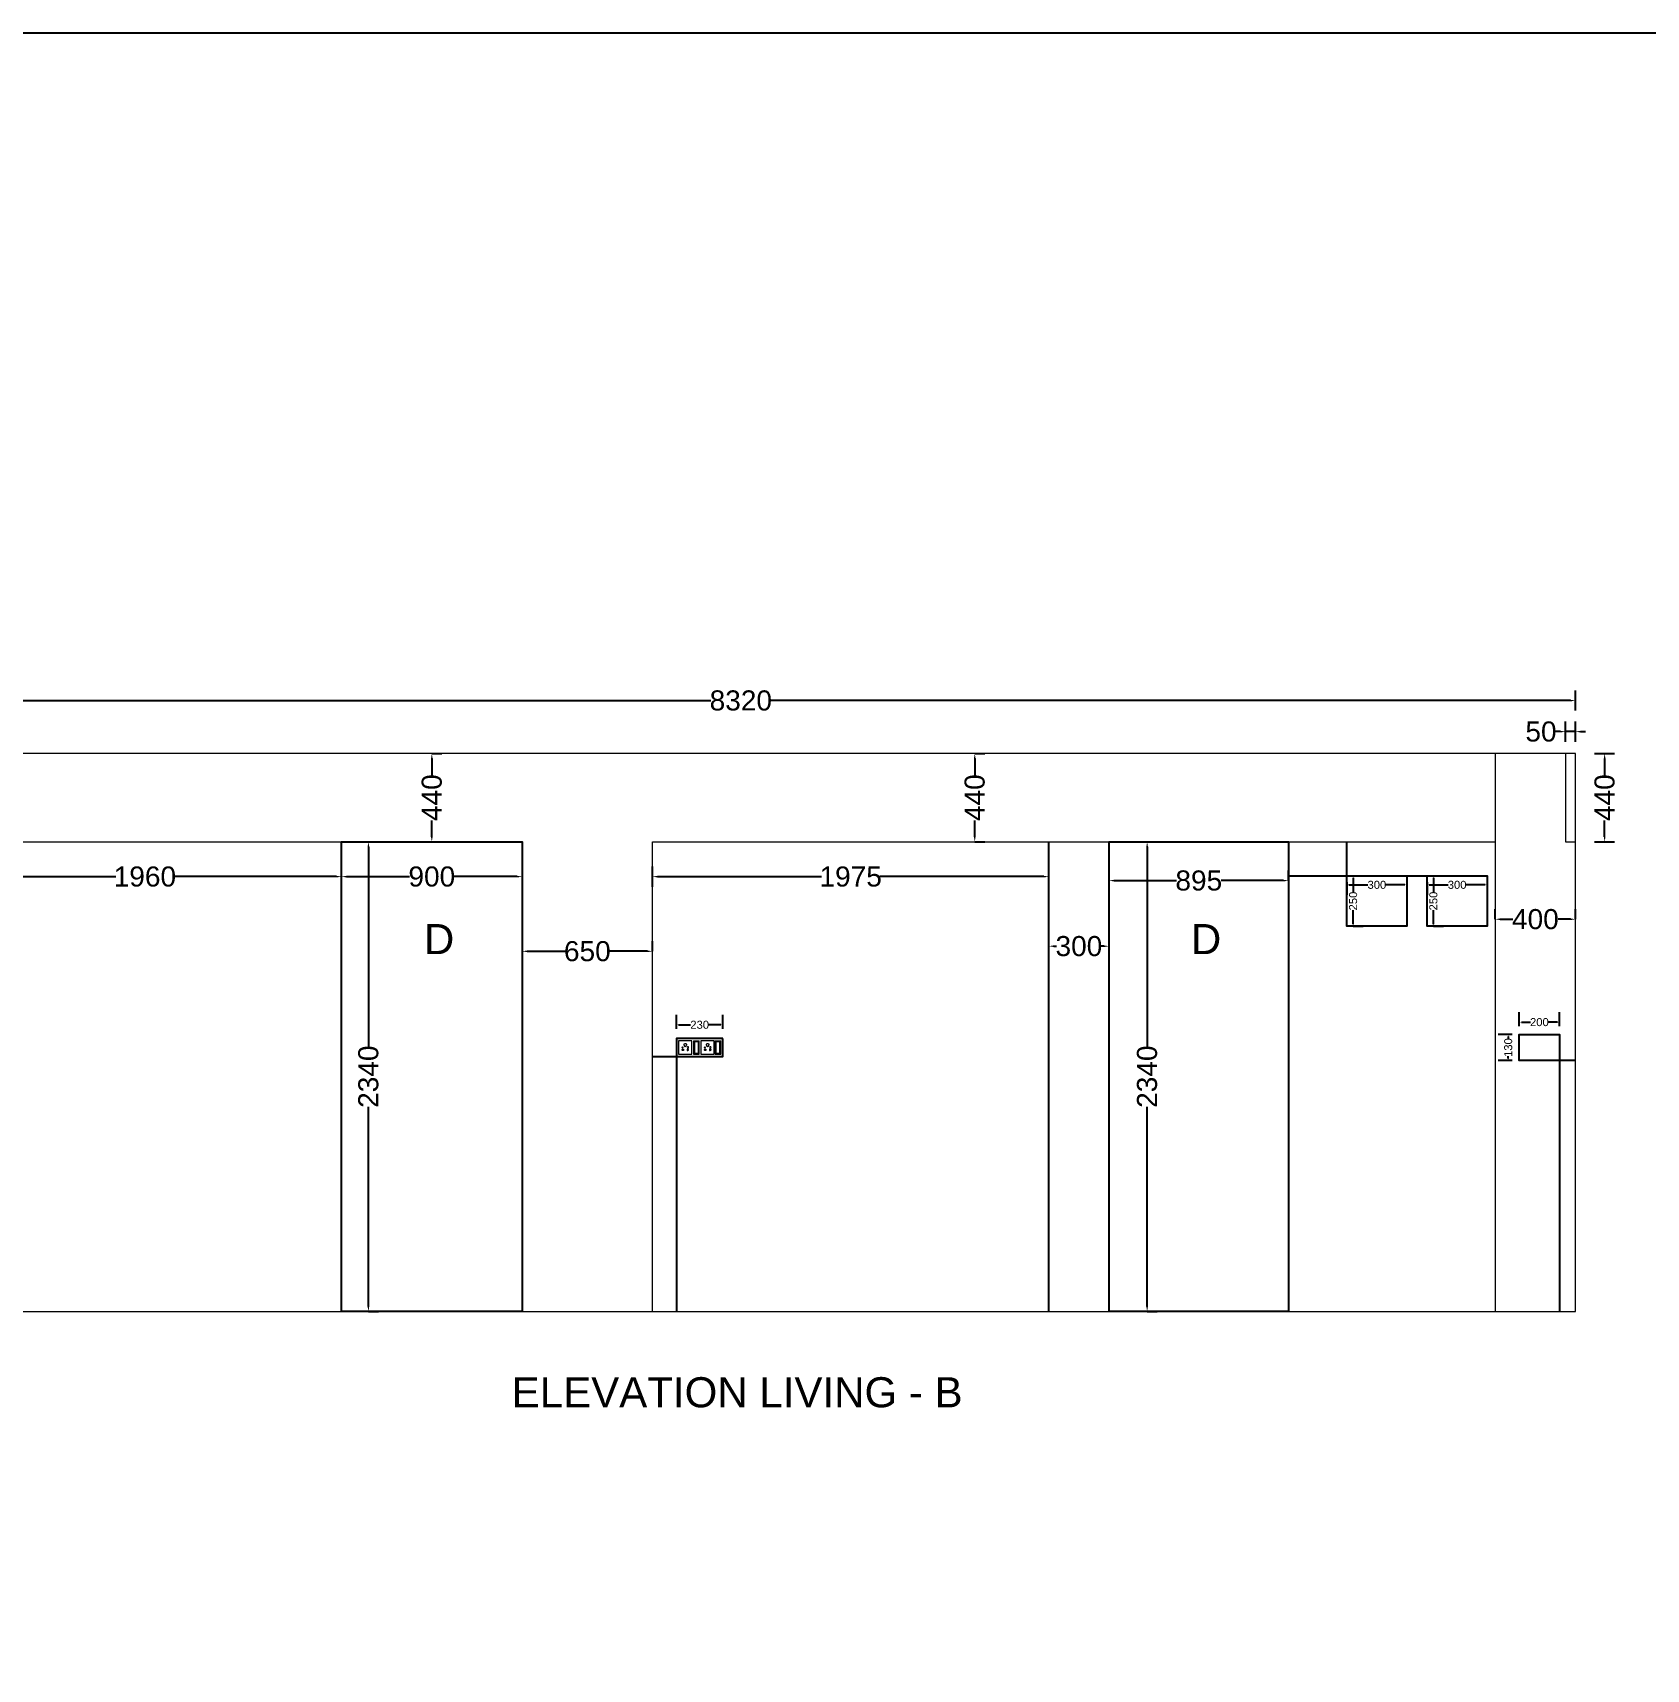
# Model space of a CAD drawing. Header units: millimetres. Extents: x 320648 to 374874, y 181010 to 214614.
# Drawn here: x 348453 to 356495, y 206460 to 214614 of the extents above; entities that cross this region are included whole.
import ezdxf

# ---------------------------------------------------------------- set-up
doc = ezdxf.new("R2010")
doc.units = ezdxf.units.MM
doc.layers.get('0').update_dxf_attribs({"color": 255})
doc.layers.get('Defpoints').update_dxf_attribs({"color": 2})
doc.layers.add('DOOR', color=1, linetype='Continuous')
doc.layers.add('E', color=3, linetype='Continuous')
doc.layers.add('ELIVATION', color=255, linetype='Continuous', lineweight=18)
doc.layers.add('LS_DR_ELECTRICAL', color=1, linetype='Continuous', lineweight=0)
doc.styles.get("Standard").update_dxf_attribs({"font": 'arial.ttf'})
doc.dimstyles.new('ISO-25', dxfattribs={"dimtxt": 100, "dimasz": 25, "dimexe": 50, "dimexo": 1, "dimtad": 0, "dimdec": 0, "dimdsep": 46, "dimtxsty": 'Standard', "dimcen": 2.5, "dimclrd": 2, "dimclre": 252, "dimclrt": 1, "dimadec": 0, "dimazin": 0, "dimtfac": 1, "dimtdec": 0, "dimtmove": 0, "dimatfit": 3, "dimfxl": 50, "dimfxlon": 1, "dimarcsym": 0})

# ---------------------------------------------------------------- blocks, each defined once
blk = doc.blocks.new('*D107')
at = {"layer": 'Defpoints', "color": 0, "ltscale": 2, "transparency": 16777216}
for p in [(356142.1, 211286.4), (347822.1, 211022.5), (356142.1, 211022.5)]:
    blk.add_point(p, dxfattribs=at)
at = {"layer": 'ELIVATION', "color": 252, "lineweight": -2, "ltscale": 2, "transparency": 16777216}
for p, q in [((347822.1, 211236.4), (347822.1, 211336.4)), ((356142.1, 211236.4), (356142.1, 211336.4))]:
    blk.add_line(p, q, dxfattribs=at)
at = {"layer": 'ELIVATION', "color": 2, "lineweight": -2, "ltscale": 2, "transparency": 16777216}
for p, q in [((347847.1, 211286.4), (351832.3, 211286.4)), ((356117.1, 211286.4), (352132, 211286.4))]:
    blk.add_line(p, q, dxfattribs=at)
at = {"layer": 'ELIVATION', "color": 2, "ltscale": 2, "transparency": 16777216}
for points in [[(347847.1, 211290.5), (347847.1, 211282.2), (347822.1, 211286.4)], [(356117.1, 211290.5), (356117.1, 211282.2), (356142.1, 211286.4)]]:
    blk.add_solid(points, dxfattribs=at)
at = {"layer": 'ELIVATION', "color": 1, "ltscale": 2, "transparency": 16777216, "insert": (351982.1, 211286.4), "char_height": 100, "attachment_point": 5}
blk.add_mtext('8320', dxfattribs=at)
blk = doc.blocks.new('*D159')
at = {"layer": 'Defpoints', "color": 0, "ltscale": 2, "transparency": 16777216}
for p in [(348032.1, 210409.1), (349992.1, 210409.1), (349992.1, 210409.1)]:
    blk.add_point(p, dxfattribs=at)
at = {"layer": 'DOOR', "color": 252, "lineweight": -2, "ltscale": 2, "transparency": 16777216}
for p, q in [((348032.1, 210409.1), (348032.1, 210459.1)), ((349992.1, 210409.1), (349992.1, 210459.1))]:
    blk.add_line(p, q, dxfattribs=at)
at = {"layer": 'DOOR', "color": 2, "lineweight": -2, "ltscale": 2, "transparency": 16777216}
for p, q in [((348057.1, 210409.1), (348867.1, 210409.1)), ((349967.1, 210409.1), (349157.2, 210409.1))]:
    blk.add_line(p, q, dxfattribs=at)
at = {"layer": 'DOOR', "color": 2, "ltscale": 2, "transparency": 16777216}
for points in [[(348057.1, 210413.3), (348057.1, 210404.9), (348032.1, 210409.1)], [(349967.1, 210413.3), (349967.1, 210404.9), (349992.1, 210409.1)]]:
    blk.add_solid(points, dxfattribs=at)
at = {"layer": 'DOOR', "color": 1, "ltscale": 2, "transparency": 16777216, "insert": (349012.1, 210409.1), "char_height": 100, "attachment_point": 5}
blk.add_mtext('1960', dxfattribs=at)
blk = doc.blocks.new('*D160')
at = {"layer": 'Defpoints', "color": 0, "ltscale": 2, "transparency": 16777216}
for p in [(349992.1, 210409.1), (350892.1, 210411.2), (350892.1, 210409.1)]:
    blk.add_point(p, dxfattribs=at)
at = {"layer": 'DOOR', "color": 252, "lineweight": -2, "ltscale": 2, "transparency": 16777216}
for p, q in [((349992.1, 210409.1), (349992.1, 210459.1)), ((350892.1, 210410.2), (350892.1, 210359.1))]:
    blk.add_line(p, q, dxfattribs=at)
at = {"layer": 'DOOR', "color": 2, "lineweight": -2, "ltscale": 2, "transparency": 16777216}
for p, q in [((350017.1, 210409.1), (350331.2, 210409.1)), ((350867.1, 210409.1), (350553.1, 210409.1))]:
    blk.add_line(p, q, dxfattribs=at)
at = {"layer": 'DOOR', "color": 2, "ltscale": 2, "transparency": 16777216}
for points in [[(350017.1, 210413.3), (350017.1, 210404.9), (349992.1, 210409.1)], [(350867.1, 210413.3), (350867.1, 210404.9), (350892.1, 210409.1)]]:
    blk.add_solid(points, dxfattribs=at)
at = {"layer": 'DOOR', "color": 1, "ltscale": 2, "transparency": 16777216, "insert": (350442.1, 210409.1), "char_height": 100, "attachment_point": 5}
blk.add_mtext('900', dxfattribs=at)
blk = doc.blocks.new('*D161')
at = {"layer": 'Defpoints', "color": 0, "ltscale": 2, "transparency": 16777216}
for p in [(350126.1, 210582.5), (350126.1, 208242.5), (350126.1, 208242.5)]:
    blk.add_point(p, dxfattribs=at)
at = {"layer": 'DOOR', "color": 252, "lineweight": -2, "ltscale": 2, "transparency": 16777216}
for p, q in [((350126.1, 210582.5), (350176.1, 210582.5)), ((350126.1, 208242.5), (350176.1, 208242.5))]:
    blk.add_line(p, q, dxfattribs=at)
at = {"layer": 'DOOR', "color": 2, "lineweight": -2, "ltscale": 2, "transparency": 16777216}
for p, q in [((350126.1, 210557.5), (350126.1, 209563.1)), ((350126.1, 208267.5), (350126.1, 209261.8))]:
    blk.add_line(p, q, dxfattribs=at)
at = {"layer": 'DOOR', "color": 2, "ltscale": 2, "transparency": 16777216}
for points in [[(350121.9, 210557.5), (350130.2, 210557.5), (350126.1, 210582.5)], [(350121.9, 208267.5), (350130.2, 208267.5), (350126.1, 208242.5)]]:
    blk.add_solid(points, dxfattribs=at)
at = {"layer": 'DOOR', "color": 1, "ltscale": 2, "transparency": 16777216, "insert": (350126.1, 209412.5), "char_height": 100, "attachment_point": 5, "rotation": 90}
blk.add_mtext('2340', dxfattribs=at)
blk = doc.blocks.new('*D162')
at = {"layer": 'Defpoints', "color": 0, "ltscale": 2, "transparency": 16777216}
for p in [(350892.1, 210037.1), (351542.1, 210037.1), (351542.1, 210037.1)]:
    blk.add_point(p, dxfattribs=at)
at = {"layer": 'DOOR', "color": 252, "lineweight": -2, "ltscale": 2, "transparency": 16777216}
for p, q in [((351542.1, 210037.1), (351542.1, 210087.1)), ((350892.1, 210037.1), (350892.1, 209987.1))]:
    blk.add_line(p, q, dxfattribs=at)
at = {"layer": 'DOOR', "color": 2, "lineweight": -2, "ltscale": 2, "transparency": 16777216}
for p, q in [((350917.1, 210037.1), (351105.9, 210037.1)), ((351517.1, 210037.1), (351328.3, 210037.1))]:
    blk.add_line(p, q, dxfattribs=at)
at = {"layer": 'DOOR', "color": 2, "ltscale": 2, "transparency": 16777216}
for points in [[(350917.1, 210041.3), (350917.1, 210033), (350892.1, 210037.1)], [(351517.1, 210041.3), (351517.1, 210033), (351542.1, 210037.1)]]:
    blk.add_solid(points, dxfattribs=at)
at = {"layer": 'DOOR', "color": 1, "ltscale": 2, "transparency": 16777216, "insert": (351217.1, 210037.1), "char_height": 100, "attachment_point": 5}
blk.add_mtext('650', dxfattribs=at)
blk = doc.blocks.new('*D163')
at = {"layer": 'Defpoints', "color": 0, "ltscale": 2, "transparency": 16777216}
for p in [(353517.1, 210409.1), (351542.1, 210344.7), (353517.1, 210344.7)]:
    blk.add_point(p, dxfattribs=at)
at = {"layer": 'DOOR', "color": 252, "lineweight": -2, "ltscale": 2, "transparency": 16777216}
for p, q in [((351542.1, 210359.1), (351542.1, 210459.1)), ((353517.1, 210359.1), (353517.1, 210459.1))]:
    blk.add_line(p, q, dxfattribs=at)
at = {"layer": 'DOOR', "color": 2, "lineweight": -2, "ltscale": 2, "transparency": 16777216}
for p, q in [((351567.1, 210409.1), (352384, 210409.1)), ((353492.1, 210409.1), (352675.2, 210409.1))]:
    blk.add_line(p, q, dxfattribs=at)
at = {"layer": 'DOOR', "color": 2, "ltscale": 2, "transparency": 16777216}
for points in [[(351567.1, 210413.3), (351567.1, 210404.9), (351542.1, 210409.1)], [(353492.1, 210413.3), (353492.1, 210404.9), (353517.1, 210409.1)]]:
    blk.add_solid(points, dxfattribs=at)
at = {"layer": 'DOOR', "color": 1, "ltscale": 2, "transparency": 16777216, "insert": (352529.6, 210409.1), "char_height": 100, "attachment_point": 5}
blk.add_mtext('1975', dxfattribs=at)
blk = doc.blocks.new('*D164')
at = {"layer": 'Defpoints', "color": 0, "ltscale": 2, "transparency": 16777216}
for p in [(353517.1, 210062.5), (353517.1, 210062.5), (353817.1, 210062.5)]:
    blk.add_point(p, dxfattribs=at)
at = {"layer": 'DOOR', "color": 252, "lineweight": -2, "ltscale": 2, "transparency": 16777216}
for p, q in [((353517.1, 210062.5), (353517.1, 210112.5)), ((353817.1, 210062.5), (353817.1, 210112.5))]:
    blk.add_line(p, q, dxfattribs=at)
at = {"layer": 'DOOR', "color": 2, "lineweight": -2, "ltscale": 2, "transparency": 16777216}
for p, q in [((353542.1, 210062.5), (353556.2, 210062.5)), ((353792.1, 210062.5), (353778, 210062.5))]:
    blk.add_line(p, q, dxfattribs=at)
at = {"layer": 'DOOR', "color": 2, "ltscale": 2, "transparency": 16777216}
for points in [[(353542.1, 210066.7), (353542.1, 210058.3), (353517.1, 210062.5)], [(353792.1, 210066.7), (353792.1, 210058.3), (353817.1, 210062.5)]]:
    blk.add_solid(points, dxfattribs=at)
at = {"layer": 'DOOR', "color": 1, "ltscale": 2, "transparency": 16777216, "insert": (353667.1, 210062.5), "char_height": 100, "attachment_point": 5}
blk.add_mtext('300', dxfattribs=at)
blk = doc.blocks.new('*D165')
at = {"layer": 'Defpoints', "color": 0, "ltscale": 2, "transparency": 16777216}
for p in [(353817.1, 210389.3), (354712.1, 210389.3), (354712.1, 210389.3)]:
    blk.add_point(p, dxfattribs=at)
at = {"layer": 'DOOR', "color": 252, "lineweight": -2, "ltscale": 2, "transparency": 16777216}
for p, q in [((353817.1, 210389.3), (353817.1, 210439.3)), ((354712.1, 210389.3), (354712.1, 210439.3))]:
    blk.add_line(p, q, dxfattribs=at)
at = {"layer": 'DOOR', "color": 2, "lineweight": -2, "ltscale": 2, "transparency": 16777216}
for p, q in [((353842.1, 210389.3), (354153.1, 210389.3)), ((354687.1, 210389.3), (354376.2, 210389.3))]:
    blk.add_line(p, q, dxfattribs=at)
at = {"layer": 'DOOR', "color": 2, "ltscale": 2, "transparency": 16777216}
for points in [[(353842.1, 210393.4), (353842.1, 210385.1), (353817.1, 210389.3)], [(354687.1, 210393.4), (354687.1, 210385.1), (354712.1, 210389.3)]]:
    blk.add_solid(points, dxfattribs=at)
at = {"layer": 'DOOR', "color": 1, "ltscale": 2, "transparency": 16777216, "insert": (354264.6, 210389.3), "char_height": 100, "attachment_point": 5}
blk.add_mtext('895', dxfattribs=at)
blk = doc.blocks.new('*D166')
at = {"layer": 'Defpoints', "color": 0, "ltscale": 2, "transparency": 16777216}
for p in [(354007.1, 210582.5), (354007.1, 208242.5), (354007.1, 208242.5)]:
    blk.add_point(p, dxfattribs=at)
at = {"layer": 'DOOR', "color": 252, "lineweight": -2, "ltscale": 2, "transparency": 16777216}
for p, q in [((354007.1, 210582.5), (354057.1, 210582.5)), ((354007.1, 208242.5), (354057.1, 208242.5))]:
    blk.add_line(p, q, dxfattribs=at)
at = {"layer": 'DOOR', "color": 2, "lineweight": -2, "ltscale": 2, "transparency": 16777216}
for p, q in [((354007.1, 210557.5), (354007.1, 209563.1)), ((354007.1, 208267.5), (354007.1, 209261.8))]:
    blk.add_line(p, q, dxfattribs=at)
at = {"layer": 'DOOR', "color": 2, "ltscale": 2, "transparency": 16777216}
for points in [[(354003, 210557.5), (354011.3, 210557.5), (354007.1, 210582.5)], [(354003, 208267.5), (354011.3, 208267.5), (354007.1, 208242.5)]]:
    blk.add_solid(points, dxfattribs=at)
at = {"layer": 'DOOR', "color": 1, "ltscale": 2, "transparency": 16777216, "insert": (354007.1, 209412.5), "char_height": 100, "attachment_point": 5, "rotation": 90}
blk.add_mtext('2340', dxfattribs=at)
blk = doc.blocks.new('*D167')
at = {"layer": 'Defpoints', "color": 0, "ltscale": 2, "transparency": 16777216}
for p in [(353148, 211022.5), (353148, 211022.5), (353148, 210582.5)]:
    blk.add_point(p, dxfattribs=at)
at = {"layer": 'DOOR', "color": 252, "lineweight": -2, "ltscale": 2, "transparency": 16777216}
for p, q in [((353148, 211022.5), (353198, 211022.5)), ((353148, 210582.5), (353198, 210582.5))]:
    blk.add_line(p, q, dxfattribs=at)
at = {"layer": 'DOOR', "color": 2, "lineweight": -2, "ltscale": 2, "transparency": 16777216}
for p, q in [((353148, 210997.5), (353148, 210915.4)), ((353148, 210607.5), (353148, 210689.5))]:
    blk.add_line(p, q, dxfattribs=at)
at = {"layer": 'DOOR', "color": 2, "ltscale": 2, "transparency": 16777216}
for points in [[(353143.8, 210997.5), (353152.1, 210997.5), (353148, 211022.5)], [(353143.8, 210607.5), (353152.1, 210607.5), (353148, 210582.5)]]:
    blk.add_solid(points, dxfattribs=at)
at = {"layer": 'DOOR', "color": 1, "ltscale": 2, "transparency": 16777216, "insert": (353148, 210802.5), "char_height": 100, "attachment_point": 5, "rotation": 90}
blk.add_mtext('440', dxfattribs=at)
blk = doc.blocks.new('15 amps socket')
at = {"layer": 'ELIVATION', "color": 1}
for p, q in [((27.3, -45.5), (30.4, -45.5)), ((30.4, -52.2), (27.3, -52.2)), ((30.4, -45.5), (30.4, -52.2)), ((51.6, -45.5), (48.6, -45.5)), ((48.6, -45.5), (48.6, -52.2)), ((48.6, -52.2), (51.6, -52.2))]:
    blk.add_line(p, q, dxfattribs=at)
blk.add_lwpolyline([(6.7, -4.3), (73.5, -4.3), (73.5, -69.8), (6.7, -69.8)], close=True, dxfattribs=at)
for centre, radius in [((26.1, -37), 3.64), ((53.4, -37), 3.04)]:
    blk.add_circle(centre, radius, dxfattribs=at)
for centre, radius, start, end in [((27, -48.9), 3.35, 85.02089, 274.97911), ((39.5, -22.5), 6.07, 298.95502, 241.04498), ((39.5, -29.8), 3.59, 144.94403, 35.05597), ((51.9, -48.9), 3.35, 265.02089, 94.97911)]:
    blk.add_arc(centre, radius, start, end, dxfattribs=at)
blk = doc.blocks.new('SWITCH')
at = {"layer": 'LS_DR_ELECTRICAL', "ltscale": 0.25}
for p, q in [((533532.8, 100224.7), (533504.7, 100224.7)), ((533504.7, 100158.7), (533504.7, 100224.7)), ((533528.8, 100220.7), (533508.7, 100220.7)), ((533508.7, 100162.7), (533508.7, 100220.7)), ((533528.8, 100220.7), (533528.8, 100162.7)), ((533532.8, 100224.7), (533532.8, 100158.7)), ((533532.8, 100158.7), (533504.7, 100158.7)), ((533528.8, 100162.7), (533508.7, 100162.7))]:
    blk.add_line(p, q, dxfattribs=at)
blk = doc.blocks.new('*D168')
at = {"layer": 'Defpoints', "color": 0, "ltscale": 2, "transparency": 16777216}
for p in [(351892.1, 209670.9), (351662.1, 209602.6), (351892.1, 209602.6)]:
    blk.add_point(p, dxfattribs=at)
at = {"layer": 'DOOR', "color": 252, "lineweight": -2, "ltscale": 2, "transparency": 16777216}
for p, q in [((351662.1, 209650.9), (351662.1, 209720.9)), ((351892.1, 209650.9), (351892.1, 209720.9))]:
    blk.add_line(p, q, dxfattribs=at)
at = {"layer": 'DOOR', "color": 2, "lineweight": -2, "ltscale": 2, "transparency": 16777216}
for p, q in [((351672.1, 209670.9), (351732.1, 209670.9)), ((351882.1, 209670.9), (351822.2, 209670.9))]:
    blk.add_line(p, q, dxfattribs=at)
at = {"layer": 'DOOR', "color": 2, "ltscale": 2, "transparency": 16777216}
for points in [[(351672.1, 209672.6), (351672.1, 209669.2), (351662.1, 209670.9)], [(351882.1, 209672.6), (351882.1, 209669.2), (351892.1, 209670.9)]]:
    blk.add_solid(points, dxfattribs=at)
at = {"layer": 'DOOR', "color": 1, "ltscale": 2, "transparency": 16777216, "insert": (351777.1, 209670.9), "char_height": 40, "attachment_point": 5}
blk.add_mtext('230', dxfattribs=at)
blk = doc.blocks.new('*D169')
at = {"layer": 'Defpoints', "color": 0, "ltscale": 2, "transparency": 16777216}
for p in [(355033.8, 210412.5), (355033.8, 210412.5), (355033.8, 210162.5)]:
    blk.add_point(p, dxfattribs=at)
at = {"layer": 'DOOR', "color": 252, "lineweight": -2, "ltscale": 2, "transparency": 16777216}
for p, q in [((355033.8, 210412.5), (355083.8, 210412.5)), ((355033.8, 210162.5), (355083.8, 210162.5))]:
    blk.add_line(p, q, dxfattribs=at)
at = {"layer": 'DOOR', "color": 2, "lineweight": -2, "ltscale": 2, "transparency": 16777216}
for p, q in [((355033.8, 210402.5), (355033.8, 210332.5)), ((355033.8, 210172.5), (355033.8, 210242.4))]:
    blk.add_line(p, q, dxfattribs=at)
at = {"layer": 'DOOR', "color": 2, "ltscale": 2, "transparency": 16777216}
for points in [[(355032.2, 210402.5), (355035.5, 210402.5), (355033.8, 210412.5)], [(355032.2, 210172.5), (355035.5, 210172.5), (355033.8, 210162.5)]]:
    blk.add_solid(points, dxfattribs=at)
at = {"layer": 'DOOR', "color": 1, "ltscale": 2, "transparency": 16777216, "insert": (355033.8, 210287.5), "char_height": 40, "attachment_point": 5, "rotation": 90}
blk.add_mtext('250', dxfattribs=at)
blk = doc.blocks.new('*D170')
at = {"layer": 'Defpoints', "color": 0, "ltscale": 2, "transparency": 16777216}
for p in [(355002.1, 210383.3), (355302.1, 210383.3), (355302.1, 210368.2)]:
    blk.add_point(p, dxfattribs=at)
at = {"layer": 'DOOR', "color": 252, "lineweight": -2, "ltscale": 2, "transparency": 16777216}
for p, q in [((355002.1, 210382.3), (355002.1, 210318.2)), ((355302.1, 210382.3), (355302.1, 210318.2))]:
    blk.add_line(p, q, dxfattribs=at)
at = {"layer": 'DOOR', "color": 2, "lineweight": -2, "ltscale": 2, "transparency": 16777216}
for p, q in [((355012.1, 210368.2), (355107.4, 210368.2)), ((355292.1, 210368.2), (355196.9, 210368.2))]:
    blk.add_line(p, q, dxfattribs=at)
at = {"layer": 'DOOR', "color": 2, "ltscale": 2, "transparency": 16777216}
for points in [[(355012.1, 210369.8), (355012.1, 210366.5), (355002.1, 210368.2)], [(355292.1, 210369.8), (355292.1, 210366.5), (355302.1, 210368.2)]]:
    blk.add_solid(points, dxfattribs=at)
at = {"layer": 'DOOR', "color": 1, "ltscale": 2, "transparency": 16777216, "insert": (355152.1, 210368.2), "char_height": 40, "attachment_point": 5}
blk.add_mtext('300', dxfattribs=at)
blk = doc.blocks.new('*D172')
at = {"layer": 'Defpoints', "color": 0, "ltscale": 2, "transparency": 16777216}
for p in [(355433.8, 210412.5), (355433.8, 210412.5), (355433.8, 210162.5)]:
    blk.add_point(p, dxfattribs=at)
at = {"layer": 'DOOR', "color": 252, "lineweight": -2, "ltscale": 2, "transparency": 16777216}
for p, q in [((355433.8, 210412.5), (355483.8, 210412.5)), ((355433.8, 210162.5), (355483.8, 210162.5))]:
    blk.add_line(p, q, dxfattribs=at)
at = {"layer": 'DOOR', "color": 2, "lineweight": -2, "ltscale": 2, "transparency": 16777216}
for p, q in [((355433.8, 210402.5), (355433.8, 210332.5)), ((355433.8, 210172.5), (355433.8, 210242.4))]:
    blk.add_line(p, q, dxfattribs=at)
at = {"layer": 'DOOR', "color": 2, "ltscale": 2, "transparency": 16777216}
for points in [[(355432.2, 210402.5), (355435.5, 210402.5), (355433.8, 210412.5)], [(355432.2, 210172.5), (355435.5, 210172.5), (355433.8, 210162.5)]]:
    blk.add_solid(points, dxfattribs=at)
at = {"layer": 'DOOR', "color": 1, "ltscale": 2, "transparency": 16777216, "insert": (355433.8, 210287.5), "char_height": 40, "attachment_point": 5, "rotation": 90}
blk.add_mtext('250', dxfattribs=at)
blk = doc.blocks.new('*D171')
at = {"layer": 'Defpoints', "color": 0, "ltscale": 2, "transparency": 16777216}
for p in [(355402.1, 210383.3), (355702.1, 210383.3), (355702.1, 210368.2)]:
    blk.add_point(p, dxfattribs=at)
at = {"layer": 'DOOR', "color": 252, "lineweight": -2, "ltscale": 2, "transparency": 16777216}
for p, q in [((355402.1, 210382.3), (355402.1, 210318.2)), ((355702.1, 210382.3), (355702.1, 210318.2))]:
    blk.add_line(p, q, dxfattribs=at)
at = {"layer": 'DOOR', "color": 2, "lineweight": -2, "ltscale": 2, "transparency": 16777216}
for p, q in [((355412.1, 210368.2), (355507.4, 210368.2)), ((355692.1, 210368.2), (355596.9, 210368.2))]:
    blk.add_line(p, q, dxfattribs=at)
at = {"layer": 'DOOR', "color": 2, "ltscale": 2, "transparency": 16777216}
for points in [[(355412.1, 210369.8), (355412.1, 210366.5), (355402.1, 210368.2)], [(355692.1, 210369.8), (355692.1, 210366.5), (355702.1, 210368.2)]]:
    blk.add_solid(points, dxfattribs=at)
at = {"layer": 'DOOR', "color": 1, "ltscale": 2, "transparency": 16777216, "insert": (355552.1, 210368.2), "char_height": 40, "attachment_point": 5}
blk.add_mtext('300', dxfattribs=at)
blk = doc.blocks.new('*D173')
at = {"layer": 'Defpoints', "color": 0, "ltscale": 2, "transparency": 16777216}
for p in [(356142.1, 211022.5), (356287.2, 211022.5), (356142.1, 210582.5)]:
    blk.add_point(p, dxfattribs=at)
at = {"layer": 'DOOR', "color": 252, "lineweight": -2, "ltscale": 2, "transparency": 16777216}
for p, q in [((356237.2, 211022.5), (356337.2, 211022.5)), ((356237.2, 210582.5), (356337.2, 210582.5))]:
    blk.add_line(p, q, dxfattribs=at)
at = {"layer": 'DOOR', "color": 2, "lineweight": -2, "ltscale": 2, "transparency": 16777216}
for p, q in [((356287.2, 210997.5), (356287.2, 210915.4)), ((356287.2, 210607.5), (356287.2, 210689.5))]:
    blk.add_line(p, q, dxfattribs=at)
at = {"layer": 'DOOR', "color": 2, "ltscale": 2, "transparency": 16777216}
for points in [[(356283, 210997.5), (356291.4, 210997.5), (356287.2, 211022.5)], [(356283, 210607.5), (356291.4, 210607.5), (356287.2, 210582.5)]]:
    blk.add_solid(points, dxfattribs=at)
at = {"layer": 'DOOR', "color": 1, "ltscale": 2, "transparency": 16777216, "insert": (356287.2, 210802.5), "char_height": 100, "attachment_point": 5, "rotation": 90}
blk.add_mtext('440', dxfattribs=at)
blk = doc.blocks.new('*D174')
at = {"layer": 'Defpoints', "color": 0, "ltscale": 2, "transparency": 16777216}
for p in [(356092.1, 211131.6), (356092.1, 211022.5), (356142.1, 211022.5)]:
    blk.add_point(p, dxfattribs=at)
at = {"layer": 'DOOR', "color": 2, "lineweight": -2, "ltscale": 2, "transparency": 16777216}
for p, q in [((356067.1, 211131.6), (356042.1, 211131.6)), ((356142.1, 211131.6), (356092.1, 211131.6)), ((356167.1, 211131.6), (356192.1, 211131.6))]:
    blk.add_line(p, q, dxfattribs=at)
at = {"layer": 'DOOR', "color": 252, "lineweight": -2, "ltscale": 2, "transparency": 16777216}
for p, q in [((356092.1, 211081.6), (356092.1, 211181.6)), ((356142.1, 211081.6), (356142.1, 211181.6))]:
    blk.add_line(p, q, dxfattribs=at)
at = {"layer": 'DOOR', "color": 2, "ltscale": 2, "transparency": 16777216}
for points in [[(356067.1, 211135.8), (356067.1, 211127.5), (356092.1, 211131.6)], [(356167.1, 211135.8), (356167.1, 211127.5), (356142.1, 211131.6)]]:
    blk.add_solid(points, dxfattribs=at)
at = {"layer": 'DOOR', "color": 1, "ltscale": 2, "transparency": 16777216, "insert": (355970.1, 211131.6), "char_height": 100, "attachment_point": 5}
blk.add_mtext('50', dxfattribs=at)
blk = doc.blocks.new('*D175')
at = {"layer": 'Defpoints', "color": 0, "ltscale": 2, "transparency": 16777216}
for p in [(355742.1, 210196.8), (356142.1, 210196.8), (356142.1, 210196.8)]:
    blk.add_point(p, dxfattribs=at)
at = {"layer": 'DOOR', "color": 252, "lineweight": -2, "ltscale": 2, "transparency": 16777216}
for p, q in [((355742.1, 210196.8), (355742.1, 210246.8)), ((356142.1, 210196.8), (356142.1, 210246.8))]:
    blk.add_line(p, q, dxfattribs=at)
at = {"layer": 'DOOR', "color": 2, "lineweight": -2, "ltscale": 2, "transparency": 16777216}
for p, q in [((355767.1, 210196.8), (355829.2, 210196.8)), ((356117.1, 210196.8), (356055.1, 210196.8))]:
    blk.add_line(p, q, dxfattribs=at)
at = {"layer": 'DOOR', "color": 2, "ltscale": 2, "transparency": 16777216}
for points in [[(355767.1, 210200.9), (355767.1, 210192.6), (355742.1, 210196.8)], [(356117.1, 210200.9), (356117.1, 210192.6), (356142.1, 210196.8)]]:
    blk.add_solid(points, dxfattribs=at)
at = {"layer": 'DOOR', "color": 1, "ltscale": 2, "transparency": 16777216, "insert": (355942.1, 210196.8), "char_height": 100, "attachment_point": 5}
blk.add_mtext('400', dxfattribs=at)
blk = doc.blocks.new('*D176')
at = {"layer": 'Defpoints', "color": 0, "ltscale": 2, "transparency": 16777216}
for p in [(355806.9, 209622.5), (355862.1, 209622.5), (355862.1, 209492.5)]:
    blk.add_point(p, dxfattribs=at)
at = {"layer": 'DOOR', "color": 252, "lineweight": -2, "ltscale": 2, "transparency": 16777216}
for p, q in [((355826.9, 209622.5), (355756.9, 209622.5)), ((355826.9, 209492.5), (355756.9, 209492.5))]:
    blk.add_line(p, q, dxfattribs=at)
at = {"layer": 'DOOR', "color": 2, "lineweight": -2, "ltscale": 2, "transparency": 16777216}
for p, q in [((355806.9, 209612.5), (355806.9, 209600.3)), ((355806.9, 209502.5), (355806.9, 209514.6))]:
    blk.add_line(p, q, dxfattribs=at)
at = {"layer": 'DOOR', "color": 2, "ltscale": 2, "transparency": 16777216}
for points in [[(355805.2, 209612.5), (355808.6, 209612.5), (355806.9, 209622.5)], [(355805.2, 209502.5), (355808.6, 209502.5), (355806.9, 209492.5)]]:
    blk.add_solid(points, dxfattribs=at)
at = {"layer": 'DOOR', "color": 1, "ltscale": 2, "transparency": 16777216, "insert": (355806.9, 209557.5), "char_height": 40, "attachment_point": 5, "rotation": 90}
blk.add_mtext('130', dxfattribs=at)
blk = doc.blocks.new('*D177')
at = {"layer": 'Defpoints', "color": 0, "ltscale": 2, "transparency": 16777216}
for p in [(356062.1, 209684), (355862.1, 209622.5), (356062.1, 209622.5)]:
    blk.add_point(p, dxfattribs=at)
at = {"layer": 'DOOR', "color": 252, "lineweight": -2, "ltscale": 2, "transparency": 16777216}
for p, q in [((355862.1, 209664), (355862.1, 209734)), ((356062.1, 209664), (356062.1, 209734))]:
    blk.add_line(p, q, dxfattribs=at)
at = {"layer": 'DOOR', "color": 2, "lineweight": -2, "ltscale": 2, "transparency": 16777216}
for p, q in [((355872.1, 209684), (355917.1, 209684)), ((356052.1, 209684), (356007.2, 209684))]:
    blk.add_line(p, q, dxfattribs=at)
at = {"layer": 'DOOR', "color": 2, "ltscale": 2, "transparency": 16777216}
for points in [[(355872.1, 209685.7), (355872.1, 209682.4), (355862.1, 209684)], [(356052.1, 209685.7), (356052.1, 209682.4), (356062.1, 209684)]]:
    blk.add_solid(points, dxfattribs=at)
at = {"layer": 'DOOR', "color": 1, "ltscale": 2, "transparency": 16777216, "insert": (355962.1, 209684), "char_height": 40, "attachment_point": 5}
blk.add_mtext('200', dxfattribs=at)
blk = doc.blocks.new('*D329')
at = {"layer": 'Defpoints', "color": 0, "ltscale": 2, "transparency": 16777216}
for p in [(350442.1, 211022.5), (350442.1, 211022.5), (350442.1, 210582.5)]:
    blk.add_point(p, dxfattribs=at)
at = {"layer": 'LS_DR_ELECTRICAL', "color": 252, "lineweight": -2, "ltscale": 2, "transparency": 16777216}
for p, q in [((350442.1, 211022.5), (350492.1, 211022.5)), ((350442.1, 210582.5), (350492.1, 210582.5))]:
    blk.add_line(p, q, dxfattribs=at)
at = {"layer": 'LS_DR_ELECTRICAL', "color": 2, "lineweight": -2, "ltscale": 2, "transparency": 16777216}
for p, q in [((350442.1, 210997.5), (350442.1, 210915.4)), ((350442.1, 210607.5), (350442.1, 210689.5))]:
    blk.add_line(p, q, dxfattribs=at)
at = {"layer": 'LS_DR_ELECTRICAL', "color": 2, "ltscale": 2, "transparency": 16777216}
for points in [[(350438, 210997.5), (350446.3, 210997.5), (350442.1, 211022.5)], [(350438, 210607.5), (350446.3, 210607.5), (350442.1, 210582.5)]]:
    blk.add_solid(points, dxfattribs=at)
at = {"layer": 'LS_DR_ELECTRICAL', "color": 1, "ltscale": 2, "transparency": 16777216, "insert": (350442.1, 210802.5), "char_height": 100, "attachment_point": 5, "rotation": 90}
blk.add_mtext('440', dxfattribs=at)

msp = doc.modelspace()

# ---------------------------------------------------------------- linework, layer by layer
at = {"layer": 'DOOR', "ltscale": 2}
for points in [[(350892.1, 208242.5), (349992.1, 208242.5), (349992.1, 210582.5), (350892.1, 210582.5)], [(354712.1, 208242.5), (353817.1, 208242.5), (353817.1, 210582.5), (354712.1, 210582.5)], [(355002.1, 210412.5), (355302.1, 210412.5), (355302.1, 210162.5), (355002.1, 210162.5)], [(355402.1, 210412.5), (355702.1, 210412.5), (355702.1, 210162.5), (355402.1, 210162.5)], [(351892.1, 209602.6), (351662.1, 209602.6), (351662.1, 209512.6), (351892.1, 209512.6)], [(356062.1, 209492.5), (355862.1, 209492.5), (355862.1, 209622.5), (356062.1, 209622.5)]]:
    msp.add_lwpolyline(points, close=True, dxfattribs=at)
at = {"layer": 'DOOR', "color": 0, "ltscale": 2}
msp.add_lwpolyline([(353517.1, 208242.5), (353517.1, 208242.5), (353517.1, 210582.5)], dxfattribs=at)
at = {"layer": 'DOOR', "ltscale": 2}
for points in [[(354712.1, 210412.5), (355002.1, 210412.5), (355002.1, 210582.5)], [(355302.1, 210412.5), (355402.1, 210412.5)], [(351542.1, 209512.5), (351662.1, 209512.5), (351662.1, 208242.5)], [(356142.1, 209492.5), (356062.1, 209492.5), (356062.1, 208242.5)]]:
    msp.add_lwpolyline(points, dxfattribs=at)
at = {"layer": 'E', "ltscale": 2}
msp.add_lwpolyline([(320647.8, 214614.1), (374874.4, 214614.1), (374874.4, 181009.7), (320647.8, 181009.7)], close=True, dxfattribs=at)
at = {"layer": 'ELIVATION', "ltscale": 2}
for points in [[(347822.1, 208242.5), (356142.1, 208242.5), (356142.1, 211022.5), (347822.1, 211022.5)], [(356142.1, 211022.5), (356092.1, 211022.5), (356092.1, 210582.5), (356142.1, 210582.5)]]:
    msp.add_lwpolyline(points, close=True, dxfattribs=at)
for points in [[(356142.1, 211022.5), (355742.1, 211022.5), (355742.1, 208242.5)], [(347822.1, 208242.5), (348032.1, 208242.5), (348032.1, 210582.5), (349992.1, 210582.5), (349992.1, 210582.5)], [(351542.1, 208242.5), (351542.1, 210582.5), (355742.1, 210582.5)]]:
    msp.add_lwpolyline(points, dxfattribs=at)

# ---------------------------------------------------------------- block references
at = {"layer": 'LS_DR_ELECTRICAL', "ltscale": 0.25, "xscale": -1}
for name, p in [('15 amps socket', (351744.6, 209594.8)), ('SWITCH', (885279.9, 109366.2)), ('15 amps socket', (351856, 209594.8)), ('SWITCH', (885386.8, 109366.2))]:
    msp.add_blockref(name, p, dxfattribs=at)

# ---------------------------------------------------------------- texts
at = {"color": 1, "char_height": 150, "attachment_point": 1}
for s, width, insert in [('D', 200.473, (350402.7, 210172.9)), ('D', 200.473, (354225.2, 210172.9)), ('ELEVATION LIVING - B', 3026.566, (350840.3, 207914.9))]:
    msp.add_mtext_dynamic_manual_height_columns(s, width=width, gutter_width=12.5, heights=[0], dxfattribs=dict(at, insert=insert))

# ---------------------------------------------------------------- dimensions: what is measured, and where the dimension line sits
at = {"layer": 'DOOR', "ltscale": 2}
for base, p1, p2, picture, middle in [((356092.1, 211131.6), (356142.1, 211022.5), (356092.1, 211022.5), '*D174', (355970.1, 211131.6)), ((349992.1, 210409.1), (348032.1, 210409.1), (349992.1, 210409.1), '*D159', (349012.1, 210409.1)), ((350892.1, 210409.1), (349992.1, 210409.1), (350892.1, 210411.2), '*D160', (350442.1, 210409.1)), ((353517.1, 210409.1), (351542.1, 210344.7), (353517.1, 210344.7), '*D163', (352529.6, 210409.1)), ((354712.1, 210389.3), (353817.1, 210389.3), (354712.1, 210389.3), '*D165', (354264.6, 210389.3)), ((356142.1, 210196.8), (355742.1, 210196.8), (356142.1, 210196.8), '*D175', (355942.1, 210196.8)), ((351542.1, 210037.1), (350892.1, 210037.1), (351542.1, 210037.1), '*D162', (351217.1, 210037.1)), ((353517.1, 210062.5), (353817.1, 210062.5), (353517.1, 210062.5), '*D164', (353667.1, 210062.5))]:
    dim = msp.add_linear_dim(base=base, p1=p1, p2=p2, dimstyle='ISO-25', dxfattribs=at)
    dim.commit()
    dim.dimension.update_dxf_attribs({"geometry": picture, "text_midpoint": middle})
for base, p1, p2, picture, middle in [((353148, 211022.5), (353148, 210582.5), (353148, 211022.5), '*D167', (353148, 210802.5)), ((356287.2, 211022.5), (356142.1, 210582.5), (356142.1, 211022.5), '*D173', (356287.2, 210802.5)), ((350126.1, 208242.5), (350126.1, 210582.5), (350126.1, 208242.5), '*D161', (350126.1, 209412.5)), ((354007.1, 208242.5), (354007.1, 210582.5), (354007.1, 208242.5), '*D166', (354007.1, 209412.5))]:
    dim = msp.add_linear_dim(base=base, p1=p1, p2=p2, angle=90, dimstyle='ISO-25', dxfattribs=at)
    dim.commit()
    dim.dimension.update_dxf_attribs({"geometry": picture, "text_midpoint": middle})
for base, p1, p2, picture, middle in [((355302.1, 210368.2), (355002.1, 210383.3), (355302.1, 210383.3), '*D170', (355152.1, 210368.2)), ((355702.1, 210368.2), (355402.1, 210383.3), (355702.1, 210383.3), '*D171', (355552.1, 210368.2)), ((356062.1, 209684), (355862.1, 209622.5), (356062.1, 209622.5), '*D177', (355962.1, 209684)), ((351892.1, 209670.9), (351662.1, 209602.6), (351892.1, 209602.6), '*D168', (351777.1, 209670.9))]:
    dim = msp.add_linear_dim(base=base, p1=p1, p2=p2, dimstyle='ISO-25', override={"dimtxt": 40, "dimasz": 10, "dimfxl": 20}, dxfattribs=at)
    dim.commit()
    dim.dimension.update_dxf_attribs({"geometry": picture, "text_midpoint": middle})
for base, p1, p2, picture, middle in [((355033.8, 210412.5), (355033.8, 210162.5), (355033.8, 210412.5), '*D169', (355033.8, 210287.5)), ((355433.8, 210412.5), (355433.8, 210162.5), (355433.8, 210412.5), '*D172', (355433.8, 210287.5)), ((355806.9, 209622.5), (355862.1, 209492.5), (355862.1, 209622.5), '*D176', (355806.9, 209557.5))]:
    dim = msp.add_linear_dim(base=base, p1=p1, p2=p2, angle=90, dimstyle='ISO-25', override={"dimtxt": 40, "dimasz": 10, "dimfxl": 20}, dxfattribs=at)
    dim.commit()
    dim.dimension.update_dxf_attribs({"geometry": picture, "text_midpoint": middle})
at = {"layer": 'ELIVATION', "ltscale": 2}
dim = msp.add_linear_dim(base=(356142.1, 211286.4), p1=(347822.1, 211022.5), p2=(356142.1, 211022.5), dimstyle='ISO-25', dxfattribs=at)
dim.commit()
dim.dimension.update_dxf_attribs({"geometry": '*D107', "text_midpoint": (351982.1, 211286.4)})
at = {"layer": 'LS_DR_ELECTRICAL', "ltscale": 2}
dim = msp.add_linear_dim(base=(350442.1, 211022.5), p1=(350442.1, 210582.5), p2=(350442.1, 211022.5), angle=90, dimstyle='ISO-25', dxfattribs=at)
dim.commit()
dim.dimension.update_dxf_attribs({"geometry": '*D329', "text_midpoint": (350442.1, 210802.5)})

doc.saveas('drawing.dxf')
